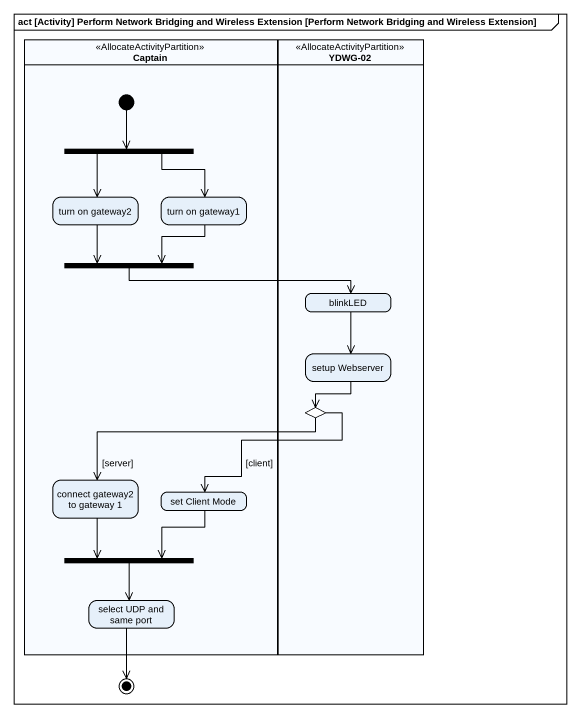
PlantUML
@startuml
mainframe act [Activity] Perform Network Bridging and Wireless Extension [Perform Network Bridging and Wireless Extension]
hide empty description
state Captain <<AllocateActivityPartition>> {
  state fork1 <<fork>>
  state "turn on gateway2" as turn_on_gateway2
  state "turn on gateway1" as turn_on_gateway1
  state fork2 <<join>>
  state "connect gateway2 to gateway 1" as connect_gateway2_to_gateway
  state "set Client Mode" as set_Client_Mode
  state fork3 <<join>>
  state "select UDP and same port" as select_UDP_and_same_port
  [*] --> fork1
}
state "YDWG-02" as YDWG_02 <<AllocateActivityPartition>> {
  state blinkLED
  state "setup Webserver" as setup_Webserver
  state choice1 <<choice>>
}
state final1 <<end>>
fork1 --> turn_on_gateway2
fork1 --> turn_on_gateway1
turn_on_gateway2 --> fork2
turn_on_gateway1 --> fork2
fork2 -right-> blinkLED
blinkLED --> setup_Webserver
setup_Webserver --> choice1
choice1 -left-> connect_gateway2_to_gateway : [server]
choice1 --> set_Client_Mode : [client]
connect_gateway2_to_gateway --> fork3
set_Client_Mode --> fork3
fork3 --> select_UDP_and_same_port
select_UDP_and_same_port --> final1
@enduml
